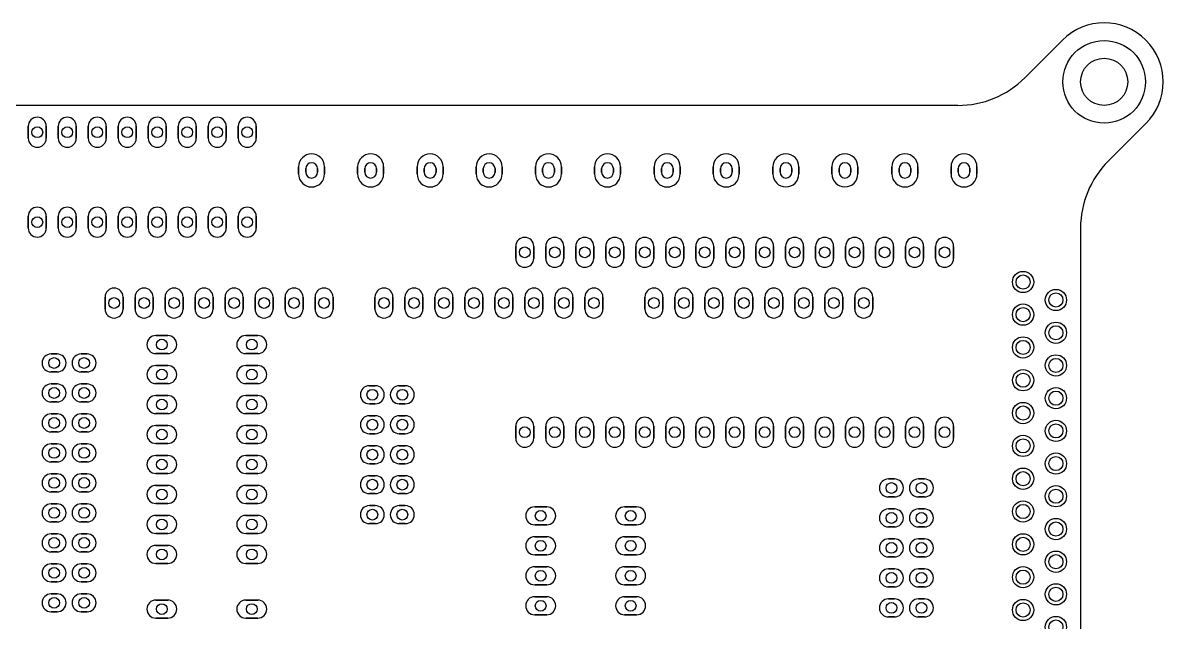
# Model space of a CAD drawing. Header units: millimetres. Extents: x -85 to 77, y -57 to 45.
# Drawn here: x -19.5 to 77.1, y -5.7 to 45.1 of the extents above; entities that cross this region are included whole.
import ezdxf

# ---------------------------------------------------------------- set-up
doc = ezdxf.new("R2010")
doc.units = ezdxf.units.MM

msp = doc.modelspace()

# ---------------------------------------------------------------- linework, layer by layer
for points in [[(65.389, 40.475), (68.581, 43.668)], [(59.732, 38.132), (-20.883, 38.132)], [(72.46, 33.404), (75.653, 36.596)], [(70.117, 27.747), (70.117, -39.483)]]:
    msp.add_lwpolyline(points)
for points in [[(-19.012, 36.368), (-19.012, 35.352)], [(-17.488, 36.368), (-17.488, 35.352)], [(-16.472, 36.368), (-16.472, 35.352)], [(-14.948, 36.368), (-14.948, 35.352)], [(-13.932, 36.368), (-13.932, 35.352)], [(-12.408, 36.368), (-12.408, 35.352)], [(-11.392, 36.368), (-11.392, 35.352)], [(-9.868, 36.368), (-9.868, 35.352)], [(-8.852, 36.368), (-8.852, 35.352)], [(-7.328, 36.368), (-7.328, 35.352)], [(-6.312, 36.368), (-6.312, 35.352)], [(-4.788, 36.368), (-4.788, 35.352)], [(-3.772, 36.368), (-3.772, 35.352)], [(-2.248, 36.368), (-2.248, 35.352)], [(-1.232, 36.368), (-1.232, 35.352)], [(0.292, 36.368), (0.292, 35.352)], [(3.886, 32.325), (3.886, 32.925)], [(6.086, 32.325), (6.086, 32.925)], [(8.886, 32.325), (8.886, 32.925)], [(11.086, 32.325), (11.086, 32.925)], [(13.923, 32.325), (13.923, 32.925)], [(16.123, 32.325), (16.123, 32.925)], [(18.923, 32.325), (18.923, 32.925)], [(21.123, 32.325), (21.123, 32.925)], [(23.951, 32.325), (23.951, 32.925)], [(26.151, 32.325), (26.151, 32.925)], [(28.951, 32.325), (28.951, 32.925)], [(31.151, 32.325), (31.151, 32.925)], [(34.009, 32.325), (34.009, 32.925)], [(36.209, 32.325), (36.209, 32.925)], [(39.009, 32.325), (39.009, 32.925)], [(41.209, 32.325), (41.209, 32.925)], [(44.06, 32.329), (44.06, 32.929)], [(46.26, 32.329), (46.26, 32.929)], [(49.06, 32.329), (49.06, 32.929)], [(51.26, 32.329), (51.26, 32.929)], [(54.144, 32.325), (54.144, 32.925)], [(56.344, 32.325), (56.344, 32.925)], [(59.144, 32.325), (59.144, 32.925)], [(61.344, 32.325), (61.344, 32.925)], [(4.486, 32.474), (4.486, 32.774)], [(5.486, 32.474), (5.486, 32.774)], [(9.486, 32.474), (9.486, 32.774)], [(10.486, 32.474), (10.486, 32.774)], [(14.523, 32.474), (14.523, 32.774)], [(15.523, 32.474), (15.523, 32.774)], [(19.523, 32.474), (19.523, 32.774)], [(20.523, 32.474), (20.523, 32.774)], [(24.551, 32.474), (24.551, 32.774)], [(25.551, 32.474), (25.551, 32.774)], [(29.551, 32.474), (29.551, 32.774)], [(30.551, 32.474), (30.551, 32.774)], [(34.609, 32.474), (34.609, 32.774)], [(35.609, 32.474), (35.609, 32.774)], [(39.609, 32.474), (39.609, 32.774)], [(40.609, 32.474), (40.609, 32.774)], [(44.66, 32.479), (44.66, 32.779)], [(45.66, 32.479), (45.66, 32.779)], [(49.66, 32.479), (49.66, 32.779)], [(50.66, 32.479), (50.66, 32.779)], [(54.744, 32.474), (54.744, 32.774)], [(55.744, 32.474), (55.744, 32.774)], [(59.744, 32.474), (59.744, 32.774)], [(60.744, 32.474), (60.744, 32.774)], [(-19.012, 28.748), (-19.012, 27.732)], [(-17.488, 28.748), (-17.488, 27.732)], [(-16.472, 28.748), (-16.472, 27.732)], [(-14.948, 28.748), (-14.948, 27.732)], [(-13.932, 28.748), (-13.932, 27.732)], [(-12.408, 28.748), (-12.408, 27.732)], [(-11.392, 28.748), (-11.392, 27.732)], [(-9.868, 28.748), (-9.868, 27.732)], [(-8.852, 28.748), (-8.852, 27.732)], [(-7.328, 28.748), (-7.328, 27.732)], [(-6.312, 28.748), (-6.312, 27.732)], [(-4.788, 28.748), (-4.788, 27.732)], [(-3.772, 28.748), (-3.772, 27.732)], [(-2.248, 28.748), (-2.248, 27.732)], [(-1.232, 28.748), (-1.232, 27.732)], [(0.292, 28.748), (0.292, 27.732)], [(22.279, 26.192), (22.279, 25.176)], [(23.803, 26.192), (23.803, 25.176)], [(24.819, 26.192), (24.819, 25.176)], [(26.343, 26.192), (26.343, 25.176)], [(27.359, 26.192), (27.359, 25.176)], [(28.883, 26.192), (28.883, 25.176)], [(29.899, 26.192), (29.899, 25.176)], [(31.423, 26.192), (31.423, 25.176)], [(32.439, 26.192), (32.439, 25.176)], [(33.963, 26.192), (33.963, 25.176)], [(34.979, 26.192), (34.979, 25.176)], [(36.503, 26.192), (36.503, 25.176)], [(37.519, 26.192), (37.519, 25.176)], [(39.043, 26.192), (39.043, 25.176)], [(40.059, 26.192), (40.059, 25.176)], [(41.583, 26.192), (41.583, 25.176)], [(42.599, 26.192), (42.599, 25.176)], [(44.123, 26.192), (44.123, 25.176)], [(45.139, 26.192), (45.139, 25.176)], [(46.663, 26.192), (46.663, 25.176)], [(47.679, 26.192), (47.679, 25.176)], [(49.203, 26.192), (49.203, 25.176)], [(50.219, 26.192), (50.219, 25.176)], [(51.743, 26.192), (51.743, 25.176)], [(52.759, 26.192), (52.759, 25.176)], [(54.283, 26.192), (54.283, 25.176)], [(55.299, 26.192), (55.299, 25.176)], [(56.823, 26.192), (56.823, 25.176)], [(57.839, 26.192), (57.839, 25.176)], [(59.363, 26.192), (59.363, 25.176)], [(-12.505, 20.882), (-12.505, 21.898)], [(-10.981, 20.882), (-10.981, 21.898)], [(-9.965, 20.882), (-9.965, 21.898)], [(-8.441, 20.882), (-8.441, 21.898)], [(-7.425, 20.882), (-7.425, 21.898)], [(-5.901, 20.882), (-5.901, 21.898)], [(-4.885, 20.882), (-4.885, 21.898)], [(-3.361, 20.882), (-3.361, 21.898)], [(-2.345, 20.882), (-2.345, 21.898)], [(-0.821, 20.882), (-0.821, 21.898)], [(0.195, 20.882), (0.195, 21.898)], [(1.719, 20.882), (1.719, 21.898)], [(2.735, 20.882), (2.735, 21.898)], [(4.259, 20.882), (4.259, 21.898)], [(5.275, 20.882), (5.275, 21.898)], [(6.799, 20.882), (6.799, 21.898)], [(10.355, 20.882), (10.355, 21.898)], [(11.879, 20.882), (11.879, 21.898)], [(12.895, 20.882), (12.895, 21.898)], [(14.419, 20.882), (14.419, 21.898)], [(15.435, 20.882), (15.435, 21.898)], [(16.959, 20.882), (16.959, 21.898)], [(17.975, 20.882), (17.975, 21.898)], [(19.499, 20.882), (19.499, 21.898)], [(20.515, 20.882), (20.515, 21.898)], [(22.039, 20.882), (22.039, 21.898)], [(23.055, 20.882), (23.055, 21.898)], [(24.579, 20.882), (24.579, 21.898)], [(25.595, 20.882), (25.595, 21.898)], [(27.119, 20.882), (27.119, 21.898)], [(28.135, 20.882), (28.135, 21.898)], [(29.659, 20.882), (29.659, 21.898)], [(33.215, 20.882), (33.215, 21.898)], [(34.739, 20.882), (34.739, 21.898)], [(35.755, 20.882), (35.755, 21.898)], [(37.279, 20.882), (37.279, 21.898)], [(38.295, 20.882), (38.295, 21.898)], [(39.819, 20.882), (39.819, 21.898)], [(40.835, 20.882), (40.835, 21.898)], [(42.359, 20.882), (42.359, 21.898)], [(43.375, 20.882), (43.375, 21.898)], [(44.899, 20.882), (44.899, 21.898)], [(45.915, 20.882), (45.915, 21.898)], [(47.439, 20.882), (47.439, 21.898)], [(48.455, 20.882), (48.455, 21.898)], [(49.979, 20.882), (49.979, 21.898)], [(50.995, 20.882), (50.995, 21.898)], [(52.519, 20.882), (52.519, 21.898)], [(-7.192, 18.632), (-8.208, 18.632)], [(0.428, 18.632), (-0.588, 18.632)], [(-17.077, 17.072), (-16.569, 17.072)], [(-14.537, 17.072), (-14.029, 17.072)], [(-7.192, 17.108), (-8.208, 17.108)], [(0.428, 17.108), (-0.588, 17.108)], [(-17.077, 15.548), (-16.569, 15.548)], [(-14.537, 15.548), (-14.029, 15.548)], [(-7.192, 16.092), (-8.208, 16.092)], [(0.428, 16.092), (-0.588, 16.092)], [(-17.077, 14.532), (-16.569, 14.532)], [(-14.537, 14.532), (-14.029, 14.532)], [(-7.192, 14.568), (-8.208, 14.568)], [(0.428, 14.568), (-0.588, 14.568)], [(-7.192, 13.552), (-8.208, 13.552)], [(0.428, 13.552), (-0.588, 13.552)], [(9.876, 14.382), (10.384, 14.382)], [(12.416, 14.382), (12.924, 14.382)], [(-17.077, 13.008), (-16.569, 13.008)], [(-14.537, 13.008), (-14.029, 13.008)], [(9.876, 12.858), (10.384, 12.858)], [(12.416, 12.858), (12.924, 12.858)], [(-17.077, 11.992), (-16.569, 11.992)], [(-14.537, 11.992), (-14.029, 11.992)], [(-7.192, 12.028), (-8.208, 12.028)], [(0.428, 12.028), (-0.588, 12.028)], [(9.876, 11.842), (10.384, 11.842)], [(12.416, 11.842), (12.924, 11.842)], [(-7.192, 11.012), (-8.208, 11.012)], [(0.428, 11.012), (-0.588, 11.012)], [(22.279, 10.952), (22.279, 9.936)], [(23.803, 10.952), (23.803, 9.936)], [(24.819, 10.952), (24.819, 9.936)], [(26.343, 10.952), (26.343, 9.936)], [(27.359, 10.952), (27.359, 9.936)], [(28.883, 10.952), (28.883, 9.936)], [(29.899, 10.952), (29.899, 9.936)], [(31.423, 10.952), (31.423, 9.936)], [(32.439, 10.952), (32.439, 9.936)], [(33.963, 10.952), (33.963, 9.936)], [(34.979, 10.952), (34.979, 9.936)], [(36.503, 10.952), (36.503, 9.936)], [(37.519, 10.952), (37.519, 9.936)], [(39.043, 10.952), (39.043, 9.936)], [(40.059, 10.952), (40.059, 9.936)], [(41.583, 10.952), (41.583, 9.936)], [(42.599, 10.952), (42.599, 9.936)], [(44.123, 10.952), (44.123, 9.936)], [(45.139, 10.952), (45.139, 9.936)], [(46.663, 10.952), (46.663, 9.936)], [(47.679, 10.952), (47.679, 9.936)], [(49.203, 10.952), (49.203, 9.936)], [(50.219, 10.952), (50.219, 9.936)], [(51.743, 10.952), (51.743, 9.936)], [(52.759, 10.952), (52.759, 9.936)], [(54.283, 10.952), (54.283, 9.936)], [(55.299, 10.952), (55.299, 9.936)], [(56.823, 10.952), (56.823, 9.936)], [(57.839, 10.952), (57.839, 9.936)], [(59.363, 10.952), (59.363, 9.936)], [(-17.077, 10.468), (-16.569, 10.468)], [(-14.537, 10.468), (-14.029, 10.468)], [(9.876, 10.318), (10.384, 10.318)], [(12.416, 10.318), (12.924, 10.318)], [(-17.077, 9.452), (-16.569, 9.452)], [(-14.537, 9.452), (-14.029, 9.452)], [(-7.192, 9.488), (-8.208, 9.488)], [(0.428, 9.488), (-0.588, 9.488)], [(9.876, 9.302), (10.384, 9.302)], [(12.416, 9.302), (12.924, 9.302)], [(-17.077, 7.928), (-16.569, 7.928)], [(-14.537, 7.928), (-14.029, 7.928)], [(-7.192, 8.472), (-8.208, 8.472)], [(0.428, 8.472), (-0.588, 8.472)], [(9.876, 7.778), (10.384, 7.778)], [(12.416, 7.778), (12.924, 7.778)], [(-17.077, 6.912), (-16.569, 6.912)], [(-14.537, 6.912), (-14.029, 6.912)], [(-7.192, 6.948), (-8.208, 6.948)], [(0.428, 6.948), (-0.588, 6.948)], [(9.876, 6.762), (10.384, 6.762)], [(12.416, 6.762), (12.924, 6.762)], [(-7.192, 5.932), (-8.208, 5.932)], [(0.428, 5.932), (-0.588, 5.932)], [(54.354, 6.482), (53.846, 6.482)], [(56.894, 6.482), (56.386, 6.482)], [(-17.077, 5.388), (-16.569, 5.388)], [(-14.537, 5.388), (-14.029, 5.388)], [(9.876, 5.238), (10.384, 5.238)], [(12.416, 5.238), (12.924, 5.238)], [(54.354, 4.958), (53.846, 4.958)], [(56.894, 4.958), (56.386, 4.958)], [(-17.077, 4.372), (-16.569, 4.372)], [(-14.537, 4.372), (-14.029, 4.372)], [(-7.192, 4.408), (-8.208, 4.408)], [(0.428, 4.408), (-0.588, 4.408)], [(9.876, 4.222), (10.384, 4.222)], [(12.416, 4.222), (12.924, 4.222)], [(24.898, 4.122), (23.882, 4.122)], [(32.518, 4.122), (31.502, 4.122)], [(54.354, 3.942), (53.846, 3.942)], [(56.894, 3.942), (56.386, 3.942)], [(-7.192, 3.392), (-8.208, 3.392)], [(0.428, 3.392), (-0.588, 3.392)], [(-17.077, 2.848), (-16.569, 2.848)], [(-14.537, 2.848), (-14.029, 2.848)], [(9.876, 2.698), (10.384, 2.698)], [(12.416, 2.698), (12.924, 2.698)], [(24.898, 2.598), (23.882, 2.598)], [(32.518, 2.598), (31.502, 2.598)], [(54.354, 2.418), (53.846, 2.418)], [(56.894, 2.418), (56.386, 2.418)], [(-17.077, 1.832), (-16.569, 1.832)], [(-14.537, 1.832), (-14.029, 1.832)], [(-7.192, 1.868), (-8.208, 1.868)], [(0.428, 1.868), (-0.588, 1.868)], [(24.898, 1.582), (23.882, 1.582)], [(32.518, 1.582), (31.502, 1.582)], [(54.354, 1.402), (53.846, 1.402)], [(56.894, 1.402), (56.386, 1.402)], [(-17.077, 0.308), (-16.569, 0.308)], [(-14.537, 0.308), (-14.029, 0.308)], [(-7.192, 0.852), (-8.208, 0.852)], [(0.428, 0.852), (-0.588, 0.852)], [(24.898, 0.058), (23.882, 0.058)], [(32.518, 0.058), (31.502, 0.058)], [(-17.077, -0.708), (-16.569, -0.708)], [(-14.537, -0.708), (-14.029, -0.708)], [(-7.192, -0.672), (-8.208, -0.672)], [(0.428, -0.672), (-0.588, -0.672)], [(24.898, -0.958), (23.882, -0.958)], [(32.518, -0.958), (31.502, -0.958)], [(54.354, -0.122), (53.846, -0.122)], [(56.894, -0.122), (56.386, -0.122)], [(54.354, -1.138), (53.846, -1.138)], [(56.894, -1.138), (56.386, -1.138)], [(-17.077, -2.232), (-16.569, -2.232)], [(-14.537, -2.232), (-14.029, -2.232)], [(24.898, -2.482), (23.882, -2.482)], [(32.518, -2.482), (31.502, -2.482)], [(54.354, -2.662), (53.846, -2.662)], [(56.894, -2.662), (56.386, -2.662)], [(-17.077, -3.248), (-16.569, -3.248)], [(-14.537, -3.248), (-14.029, -3.248)], [(-7.192, -3.778), (-8.208, -3.778)], [(0.428, -3.778), (-0.588, -3.778)], [(24.898, -3.498), (23.882, -3.498)], [(32.518, -3.498), (31.502, -3.498)], [(54.354, -3.678), (53.846, -3.678)], [(56.894, -3.678), (56.386, -3.678)], [(-17.077, -4.772), (-16.569, -4.772)], [(-14.537, -4.772), (-14.029, -4.772)], [(-7.192, -5.302), (-8.208, -5.302)], [(0.428, -5.302), (-0.588, -5.302)], [(24.898, -5.022), (23.882, -5.022)], [(32.518, -5.022), (31.502, -5.022)], [(54.354, -5.202), (53.846, -5.202)], [(56.894, -5.202), (56.386, -5.202)]]:
    msp.add_lwpolyline(points, close=True)
for centre, radius in [((72.117, 40.132), 3.5), ((72.117, 40.132), 2), ((-18.25, 35.86), 0.457), ((-15.71, 35.86), 0.457), ((-13.17, 35.86), 0.457), ((-10.63, 35.86), 0.457), ((-8.09, 35.86), 0.457), ((-5.55, 35.86), 0.457), ((-3.01, 35.86), 0.457), ((-0.47, 35.86), 0.457), ((-18.25, 28.24), 0.457), ((-15.71, 28.24), 0.457), ((-13.17, 28.24), 0.457), ((-10.63, 28.24), 0.457), ((-8.09, 28.24), 0.457), ((-5.55, 28.24), 0.457), ((-3.01, 28.24), 0.457), ((-0.47, 28.24), 0.457), ((23.041, 25.684), 0.457), ((25.581, 25.684), 0.457), ((28.121, 25.684), 0.457), ((30.661, 25.684), 0.457), ((33.201, 25.684), 0.457), ((35.741, 25.684), 0.457), ((38.281, 25.684), 0.457), ((40.821, 25.684), 0.457), ((43.361, 25.684), 0.457), ((45.901, 25.684), 0.457), ((48.441, 25.684), 0.457), ((50.981, 25.684), 0.457), ((53.521, 25.684), 0.457), ((56.061, 25.684), 0.457), ((58.601, 25.684), 0.457), ((65.25, 23.169), 0.9), ((65.25, 23.169), 0.6), ((68.03, 21.648), 0.9), ((68.03, 21.648), 0.6), ((-11.743, 21.39), 0.457), ((-9.203, 21.39), 0.457), ((-6.663, 21.39), 0.457), ((-4.123, 21.39), 0.457), ((-1.583, 21.39), 0.457), ((0.957, 21.39), 0.457), ((3.497, 21.39), 0.457), ((6.037, 21.39), 0.457), ((11.117, 21.39), 0.457), ((13.657, 21.39), 0.457), ((16.197, 21.39), 0.457), ((18.737, 21.39), 0.457), ((21.277, 21.39), 0.457), ((23.817, 21.39), 0.457), ((26.357, 21.39), 0.457), ((28.897, 21.39), 0.457), ((33.977, 21.39), 0.457), ((36.517, 21.39), 0.457), ((39.057, 21.39), 0.457), ((41.597, 21.39), 0.457), ((44.137, 21.39), 0.457), ((46.677, 21.39), 0.457), ((49.217, 21.39), 0.457), ((51.757, 21.39), 0.457), ((65.25, 20.408), 0.9), ((65.25, 20.408), 0.6), ((68.03, 18.869), 0.9), ((68.03, 18.869), 0.6), ((65.25, 17.629), 0.9), ((-7.7, 17.87), 0.457), ((-0.08, 17.87), 0.457), ((65.25, 17.629), 0.6), ((-16.823, 16.31), 0.457), ((-14.283, 16.31), 0.457), ((68.03, 16.101), 0.9), ((68.03, 16.101), 0.6), ((-7.7, 15.33), 0.457), ((-0.08, 15.33), 0.457), ((65.253, 14.85), 0.9), ((65.253, 14.85), 0.6), ((-16.823, 13.77), 0.457), ((-14.283, 13.77), 0.457), ((10.13, 13.62), 0.457), ((12.67, 13.62), 0.457), ((68.03, 13.329), 0.9), ((68.03, 13.329), 0.6), ((-7.7, 12.79), 0.457), ((-0.08, 12.79), 0.457), ((65.25, 12.067), 0.9), ((65.25, 12.066), 0.6), ((-16.823, 11.23), 0.457), ((-14.283, 11.23), 0.457), ((-7.7, 10.25), 0.457), ((-0.08, 10.25), 0.457), ((10.13, 11.08), 0.457), ((12.67, 11.08), 0.457), ((23.041, 10.444), 0.457), ((25.581, 10.444), 0.457), ((28.121, 10.444), 0.457), ((30.661, 10.444), 0.457), ((33.201, 10.444), 0.457), ((35.741, 10.444), 0.457), ((38.281, 10.444), 0.457), ((40.821, 10.444), 0.457), ((43.361, 10.444), 0.457), ((45.901, 10.444), 0.457), ((48.441, 10.444), 0.457), ((50.981, 10.444), 0.457), ((53.521, 10.444), 0.457), ((56.061, 10.444), 0.457), ((58.601, 10.444), 0.457), ((68.03, 10.558), 0.9), ((68.03, 10.558), 0.6), ((65.25, 9.285), 0.9), ((65.25, 9.285), 0.6), ((-16.823, 8.69), 0.457), ((-14.283, 8.69), 0.457), ((10.13, 8.54), 0.457), ((12.67, 8.54), 0.457), ((-7.7, 7.71), 0.457), ((-0.08, 7.71), 0.457), ((68.03, 7.79), 0.9), ((68.03, 7.79), 0.6), ((65.25, 6.504), 0.9), ((65.25, 6.504), 0.6), ((-16.823, 6.15), 0.457), ((-14.283, 6.15), 0.457), ((10.13, 6), 0.457), ((12.67, 6), 0.457), ((54.1, 5.72), 0.457), ((56.64, 5.72), 0.457), ((68.03, 5.019), 0.9), ((-7.7, 5.17), 0.457), ((-0.08, 5.17), 0.457), ((68.03, 5.019), 0.6), ((-16.823, 3.61), 0.457), ((-14.283, 3.61), 0.457), ((10.13, 3.46), 0.457), ((12.67, 3.46), 0.457), ((65.25, 3.725), 0.9), ((65.25, 3.725), 0.6), ((-7.7, 2.63), 0.457), ((-0.08, 2.63), 0.457), ((24.39, 3.36), 0.457), ((32.01, 3.36), 0.457), ((54.1, 3.18), 0.457), ((56.64, 3.18), 0.457), ((68.03, 2.24), 0.9), ((68.03, 2.24), 0.6), ((-16.823, 1.07), 0.457), ((-14.283, 1.07), 0.457), ((24.39, 0.82), 0.457), ((32.01, 0.82), 0.457), ((54.1, 0.64), 0.457), ((56.64, 0.64), 0.457), ((65.25, 0.944), 0.9), ((65.25, 0.944), 0.6), ((-7.7, 0.09), 0.457), ((-0.08, 0.09), 0.457), ((68.03, -0.529), 0.9), ((68.03, -0.529), 0.6), ((65.25, -1.835), 0.9), ((-16.823, -1.47), 0.457), ((-14.283, -1.47), 0.457), ((24.39, -1.72), 0.457), ((32.01, -1.72), 0.457), ((54.1, -1.9), 0.457), ((56.64, -1.9), 0.457), ((65.25, -1.835), 0.6), ((68.03, -3.29), 0.9), ((68.03, -3.29), 0.6), ((-16.823, -4.01), 0.457), ((-14.283, -4.01), 0.457), ((24.39, -4.26), 0.457), ((32.01, -4.26), 0.457), ((65.25, -4.616), 0.9), ((-7.7, -4.54), 0.457), ((-0.08, -4.54), 0.457), ((54.1, -4.44), 0.457), ((56.64, -4.44), 0.457), ((65.25, -4.616), 0.6), ((68.03, -6.061), 0.9), ((68.03, -6.061), 0.6)]:
    msp.add_circle(centre, radius)
for centre, radius, start, end in [((72.117, 40.132), 5, 315, 135), ((59.732, 46.132), 8, 270, 315.00002), ((-18.25, 36.368), 0.762, 360, 180), ((-15.71, 36.368), 0.762, 360, 180), ((-13.17, 36.368), 0.762, 360, 180), ((-10.63, 36.368), 0.762, 360, 180), ((-8.09, 36.368), 0.762, 360, 180), ((-5.55, 36.368), 0.762, 360, 180), ((-3.01, 36.368), 0.762, 360, 180), ((-0.47, 36.368), 0.762, 360, 180), ((-18.25, 35.352), 0.762, 180, 360), ((-15.71, 35.352), 0.762, 180, 360), ((-13.17, 35.352), 0.762, 180, 360), ((-10.63, 35.352), 0.762, 180, 360), ((-8.09, 35.352), 0.762, 180, 360), ((-5.55, 35.352), 0.762, 180, 360), ((-3.01, 35.352), 0.762, 180, 360), ((-0.47, 35.352), 0.762, 180, 360), ((4.986, 32.925), 1.1, 360, 540), ((9.986, 32.925), 1.1, 360, 540), ((15.023, 32.925), 1.1, 360, 540), ((20.023, 32.925), 1.1, 360, 540), ((25.051, 32.925), 1.1, 360, 540), ((30.051, 32.925), 1.1, 360, 540), ((35.109, 32.925), 1.1, 360, 540), ((40.109, 32.925), 1.1, 360, 540), ((45.16, 32.929), 1.1, 360, 540), ((50.16, 32.929), 1.1, 360, 540), ((55.244, 32.925), 1.1, 360, 540), ((60.244, 32.925), 1.1, 360, 540), ((4.986, 32.774), 0.5, 360, 540), ((9.986, 32.774), 0.5, 360, 540), ((15.023, 32.774), 0.5, 360, 540), ((20.023, 32.774), 0.5, 360, 540), ((25.051, 32.774), 0.5, 360, 540), ((30.051, 32.774), 0.5, 360, 540), ((35.109, 32.774), 0.5, 360, 540), ((40.109, 32.774), 0.5, 360, 540), ((45.16, 32.779), 0.5, 360, 540), ((50.16, 32.779), 0.5, 360, 540), ((55.244, 32.774), 0.5, 360, 540), ((60.244, 32.774), 0.5, 360, 540), ((78.117, 27.747), 8, 134.99998, 179.99998), ((4.986, 32.325), 1.1, 540, 360), ((4.986, 32.474), 0.5, 540, 360), ((9.986, 32.325), 1.1, 540, 360), ((9.986, 32.474), 0.5, 540, 360), ((15.023, 32.325), 1.1, 540, 360), ((15.023, 32.474), 0.5, 540, 360), ((20.023, 32.325), 1.1, 540, 360), ((20.023, 32.474), 0.5, 540, 360), ((25.051, 32.325), 1.1, 540, 360), ((25.051, 32.474), 0.5, 540, 360), ((30.051, 32.325), 1.1, 540, 360), ((30.051, 32.474), 0.5, 540, 360), ((35.109, 32.325), 1.1, 540, 360), ((35.109, 32.474), 0.5, 540, 360), ((40.109, 32.325), 1.1, 540, 360), ((40.109, 32.474), 0.5, 540, 360), ((45.16, 32.329), 1.1, 540, 360), ((45.16, 32.479), 0.5, 540, 360), ((50.16, 32.329), 1.1, 540, 360), ((50.16, 32.479), 0.5, 540, 360), ((55.244, 32.325), 1.1, 540, 360), ((55.244, 32.474), 0.5, 540, 360), ((60.244, 32.325), 1.1, 540, 360), ((60.244, 32.474), 0.5, 540, 360), ((-18.25, 28.748), 0.762, 360, 180), ((-15.71, 28.748), 0.762, 360, 180), ((-13.17, 28.748), 0.762, 360, 180), ((-10.63, 28.748), 0.762, 360, 180), ((-8.09, 28.748), 0.762, 360, 180), ((-5.55, 28.748), 0.762, 360, 180), ((-3.01, 28.748), 0.762, 360, 180), ((-0.47, 28.748), 0.762, 360, 180), ((-18.25, 27.732), 0.762, 180, 360), ((-15.71, 27.732), 0.762, 180, 360), ((-13.17, 27.732), 0.762, 180, 360), ((-10.63, 27.732), 0.762, 180, 360), ((-8.09, 27.732), 0.762, 180, 360), ((-5.55, 27.732), 0.762, 180, 360), ((-3.01, 27.732), 0.762, 180, 360), ((-0.47, 27.732), 0.762, 180, 360), ((23.041, 26.192), 0.762, 360, 180), ((25.581, 26.192), 0.762, 360, 180), ((28.121, 26.192), 0.762, 360, 180), ((30.661, 26.192), 0.762, 360, 180), ((33.201, 26.192), 0.762, 360, 180), ((35.741, 26.192), 0.762, 360, 180), ((38.281, 26.192), 0.762, 360, 180), ((40.821, 26.192), 0.762, 360, 180), ((43.361, 26.192), 0.762, 360, 180), ((45.901, 26.192), 0.762, 360, 180), ((48.441, 26.192), 0.762, 360, 180), ((50.981, 26.192), 0.762, 360, 180), ((53.521, 26.192), 0.762, 360, 180), ((56.061, 26.192), 0.762, 360, 180), ((58.601, 26.192), 0.762, 360, 180), ((23.041, 25.176), 0.762, 180, 360), ((25.581, 25.176), 0.762, 180, 360), ((28.121, 25.176), 0.762, 180, 360), ((30.661, 25.176), 0.762, 180, 360), ((33.201, 25.176), 0.762, 180, 360), ((35.741, 25.176), 0.762, 180, 360), ((38.281, 25.176), 0.762, 180, 360), ((40.821, 25.176), 0.762, 180, 360), ((43.361, 25.176), 0.762, 180, 360), ((45.901, 25.176), 0.762, 180, 360), ((48.441, 25.176), 0.762, 180, 360), ((50.981, 25.176), 0.762, 180, 360), ((53.521, 25.176), 0.762, 180, 360), ((56.061, 25.176), 0.762, 180, 360), ((58.601, 25.176), 0.762, 180, 360), ((-11.743, 21.898), 0.762, 360, 540), ((-9.203, 21.898), 0.762, 360, 540), ((-6.663, 21.898), 0.762, 360, 540), ((-4.123, 21.898), 0.762, 360, 540), ((-1.583, 21.898), 0.762, 360, 540), ((0.957, 21.898), 0.762, 360, 540), ((3.497, 21.898), 0.762, 360, 540), ((6.037, 21.898), 0.762, 360, 540), ((11.117, 21.898), 0.762, 360, 540), ((13.657, 21.898), 0.762, 360, 540), ((16.197, 21.898), 0.762, 360, 540), ((18.737, 21.898), 0.762, 360, 540), ((21.277, 21.898), 0.762, 360, 540), ((23.817, 21.898), 0.762, 360, 540), ((26.357, 21.898), 0.762, 360, 540), ((28.897, 21.898), 0.762, 360, 540), ((33.977, 21.898), 0.762, 360, 540), ((36.517, 21.898), 0.762, 360, 540), ((39.057, 21.898), 0.762, 360, 540), ((41.597, 21.898), 0.762, 360, 540), ((44.137, 21.898), 0.762, 360, 540), ((46.677, 21.898), 0.762, 360, 540), ((49.217, 21.898), 0.762, 360, 540), ((51.757, 21.898), 0.762, 360, 540), ((-11.743, 20.882), 0.762, 540, 360), ((-9.203, 20.882), 0.762, 540, 360), ((-6.663, 20.882), 0.762, 540, 360), ((-4.123, 20.882), 0.762, 540, 360), ((-1.583, 20.882), 0.762, 540, 360), ((0.957, 20.882), 0.762, 540, 360), ((3.497, 20.882), 0.762, 540, 360), ((6.037, 20.882), 0.762, 540, 360), ((11.117, 20.882), 0.762, 540, 360), ((13.657, 20.882), 0.762, 540, 360), ((16.197, 20.882), 0.762, 540, 360), ((18.737, 20.882), 0.762, 540, 360), ((21.277, 20.882), 0.762, 540, 360), ((23.817, 20.882), 0.762, 540, 360), ((26.357, 20.882), 0.762, 540, 360), ((28.897, 20.882), 0.762, 540, 360), ((33.977, 20.882), 0.762, 540, 360), ((36.517, 20.882), 0.762, 540, 360), ((39.057, 20.882), 0.762, 540, 360), ((41.597, 20.882), 0.762, 540, 360), ((44.137, 20.882), 0.762, 540, 360), ((46.677, 20.882), 0.762, 540, 360), ((49.217, 20.882), 0.762, 540, 360), ((51.757, 20.882), 0.762, 540, 360), ((-8.208, 17.87), 0.762, 90, 270), ((-7.192, 17.87), 0.762, 270, 90), ((-0.588, 17.87), 0.762, 90, 270), ((0.428, 17.87), 0.762, 270, 90), ((-17.077, 16.31), 0.762, 450, 270), ((-16.569, 16.31), 0.762, 270, 450), ((-14.537, 16.31), 0.762, 450, 270), ((-14.029, 16.31), 0.762, 270, 450), ((-8.208, 15.33), 0.762, 90, 270), ((-7.192, 15.33), 0.762, 270, 90), ((-0.588, 15.33), 0.762, 90, 270), ((0.428, 15.33), 0.762, 270, 90), ((-17.077, 13.77), 0.762, 450, 270), ((-16.569, 13.77), 0.762, 270, 450), ((-14.537, 13.77), 0.762, 450, 270), ((-14.029, 13.77), 0.762, 270, 450), ((-8.208, 12.79), 0.762, 90, 270), ((-7.192, 12.79), 0.762, 270, 90), ((-0.588, 12.79), 0.762, 90, 270), ((0.428, 12.79), 0.762, 270, 90), ((9.876, 13.62), 0.762, 450, 270), ((10.384, 13.62), 0.762, 270, 450), ((12.416, 13.62), 0.762, 450, 270), ((12.924, 13.62), 0.762, 270, 450), ((-17.077, 11.23), 0.762, 450, 270), ((-16.569, 11.23), 0.762, 270, 450), ((-14.537, 11.23), 0.762, 450, 270), ((-14.029, 11.23), 0.762, 270, 450), ((9.876, 11.08), 0.762, 450, 270), ((10.384, 11.08), 0.762, 270, 450), ((12.416, 11.08), 0.762, 450, 270), ((12.924, 11.08), 0.762, 270, 450), ((23.041, 10.952), 0.762, 360, 180), ((25.581, 10.952), 0.762, 360, 180), ((28.121, 10.952), 0.762, 360, 180), ((30.661, 10.952), 0.762, 360, 180), ((33.201, 10.952), 0.762, 360, 180), ((35.741, 10.952), 0.762, 360, 180), ((38.281, 10.952), 0.762, 360, 180), ((40.821, 10.952), 0.762, 360, 180), ((43.361, 10.952), 0.762, 360, 180), ((45.901, 10.952), 0.762, 360, 180), ((48.441, 10.952), 0.762, 360, 180), ((50.981, 10.952), 0.762, 360, 180), ((53.521, 10.952), 0.762, 360, 180), ((56.061, 10.952), 0.762, 360, 180), ((58.601, 10.952), 0.762, 360, 180), ((-8.208, 10.25), 0.762, 90, 270), ((-7.192, 10.25), 0.762, 270, 90), ((-0.588, 10.25), 0.762, 90, 270), ((0.428, 10.25), 0.762, 270, 90), ((23.041, 9.936), 0.762, 180, 360), ((25.581, 9.936), 0.762, 180, 360), ((28.121, 9.936), 0.762, 180, 360), ((30.661, 9.936), 0.762, 180, 360), ((33.201, 9.936), 0.762, 180, 360), ((35.741, 9.936), 0.762, 180, 360), ((38.281, 9.936), 0.762, 180, 360), ((40.821, 9.936), 0.762, 180, 360), ((43.361, 9.936), 0.762, 180, 360), ((45.901, 9.936), 0.762, 180, 360), ((48.441, 9.936), 0.762, 180, 360), ((50.981, 9.936), 0.762, 180, 360), ((53.521, 9.936), 0.762, 180, 360), ((56.061, 9.936), 0.762, 180, 360), ((58.601, 9.936), 0.762, 180, 360), ((-17.077, 8.69), 0.762, 450, 270), ((-16.569, 8.69), 0.762, 270, 450), ((-14.537, 8.69), 0.762, 450, 270), ((-14.029, 8.69), 0.762, 270, 450), ((9.876, 8.54), 0.762, 450, 270), ((10.384, 8.54), 0.762, 270, 450), ((12.416, 8.54), 0.762, 450, 270), ((12.924, 8.54), 0.762, 270, 450), ((-8.208, 7.71), 0.762, 90, 270), ((-7.192, 7.71), 0.762, 270, 90), ((-0.588, 7.71), 0.762, 90, 270), ((0.428, 7.71), 0.762, 270, 90), ((-17.077, 6.15), 0.762, 450, 270), ((-16.569, 6.15), 0.762, 270, 450), ((-14.537, 6.15), 0.762, 450, 270), ((-14.029, 6.15), 0.762, 270, 450), ((9.876, 6), 0.762, 450, 270), ((10.384, 6), 0.762, 270, 450), ((12.416, 6), 0.762, 450, 270), ((12.924, 6), 0.762, 270, 450), ((-8.208, 5.17), 0.762, 90, 270), ((-7.192, 5.17), 0.762, 270, 90), ((-0.588, 5.17), 0.762, 90, 270), ((0.428, 5.17), 0.762, 270, 90), ((53.846, 5.72), 0.762, 90, 270), ((54.354, 5.72), 0.762, 270, 90), ((56.386, 5.72), 0.762, 90, 270), ((56.894, 5.72), 0.762, 270, 90), ((-17.077, 3.61), 0.762, 450, 270), ((-16.569, 3.61), 0.762, 270, 450), ((-14.537, 3.61), 0.762, 450, 270), ((-14.029, 3.61), 0.762, 270, 450), ((9.876, 3.46), 0.762, 450, 270), ((10.384, 3.46), 0.762, 270, 450), ((12.416, 3.46), 0.762, 450, 270), ((12.924, 3.46), 0.762, 270, 450), ((23.882, 3.36), 0.762, 90, 270), ((24.898, 3.36), 0.762, 270, 90), ((31.502, 3.36), 0.762, 90, 270), ((32.518, 3.36), 0.762, 270, 90), ((53.846, 3.18), 0.762, 90, 270), ((54.354, 3.18), 0.762, 270, 90), ((56.386, 3.18), 0.762, 90, 270), ((56.894, 3.18), 0.762, 270, 90), ((-8.208, 2.63), 0.762, 90, 270), ((-7.192, 2.63), 0.762, 270, 90), ((-0.588, 2.63), 0.762, 90, 270), ((0.428, 2.63), 0.762, 270, 90), ((-17.077, 1.07), 0.762, 450, 270), ((-16.569, 1.07), 0.762, 270, 450), ((-14.537, 1.07), 0.762, 450, 270), ((-14.029, 1.07), 0.762, 270, 450), ((23.882, 0.82), 0.762, 90, 270), ((24.898, 0.82), 0.762, 270, 90), ((31.502, 0.82), 0.762, 90, 270), ((32.518, 0.82), 0.762, 270, 90), ((53.846, 0.64), 0.762, 90, 270), ((54.354, 0.64), 0.762, 270, 90), ((56.386, 0.64), 0.762, 90, 270), ((56.894, 0.64), 0.762, 270, 90), ((-8.208, 0.09), 0.762, 90, 270), ((-7.192, 0.09), 0.762, 270, 90), ((-0.588, 0.09), 0.762, 90, 270), ((0.428, 0.09), 0.762, 270, 90), ((-17.077, -1.47), 0.762, 450, 270), ((-16.569, -1.47), 0.762, 270, 450), ((-14.537, -1.47), 0.762, 450, 270), ((-14.029, -1.47), 0.762, 270, 450), ((23.882, -1.72), 0.762, 90, 270), ((24.898, -1.72), 0.762, 270, 90), ((31.502, -1.72), 0.762, 90, 270), ((32.518, -1.72), 0.762, 270, 90), ((53.846, -1.9), 0.762, 90, 270), ((54.354, -1.9), 0.762, 270, 90), ((56.386, -1.9), 0.762, 90, 270), ((56.894, -1.9), 0.762, 270, 90), ((-17.077, -4.01), 0.762, 450, 270), ((-16.569, -4.01), 0.762, 270, 450), ((-14.537, -4.01), 0.762, 450, 270), ((-14.029, -4.01), 0.762, 270, 450), ((-8.208, -4.54), 0.762, 90, 270), ((-7.192, -4.54), 0.762, 270, 90), ((-0.588, -4.54), 0.762, 90, 270), ((0.428, -4.54), 0.762, 270, 90), ((23.882, -4.26), 0.762, 90, 270), ((24.898, -4.26), 0.762, 270, 90), ((31.502, -4.26), 0.762, 90, 270), ((32.518, -4.26), 0.762, 270, 90), ((53.846, -4.44), 0.762, 90, 270), ((54.354, -4.44), 0.762, 270, 90), ((56.386, -4.44), 0.762, 90, 270), ((56.894, -4.44), 0.762, 270, 90)]:
    msp.add_arc(centre, radius, start, end)

doc.saveas('drawing.dxf')
